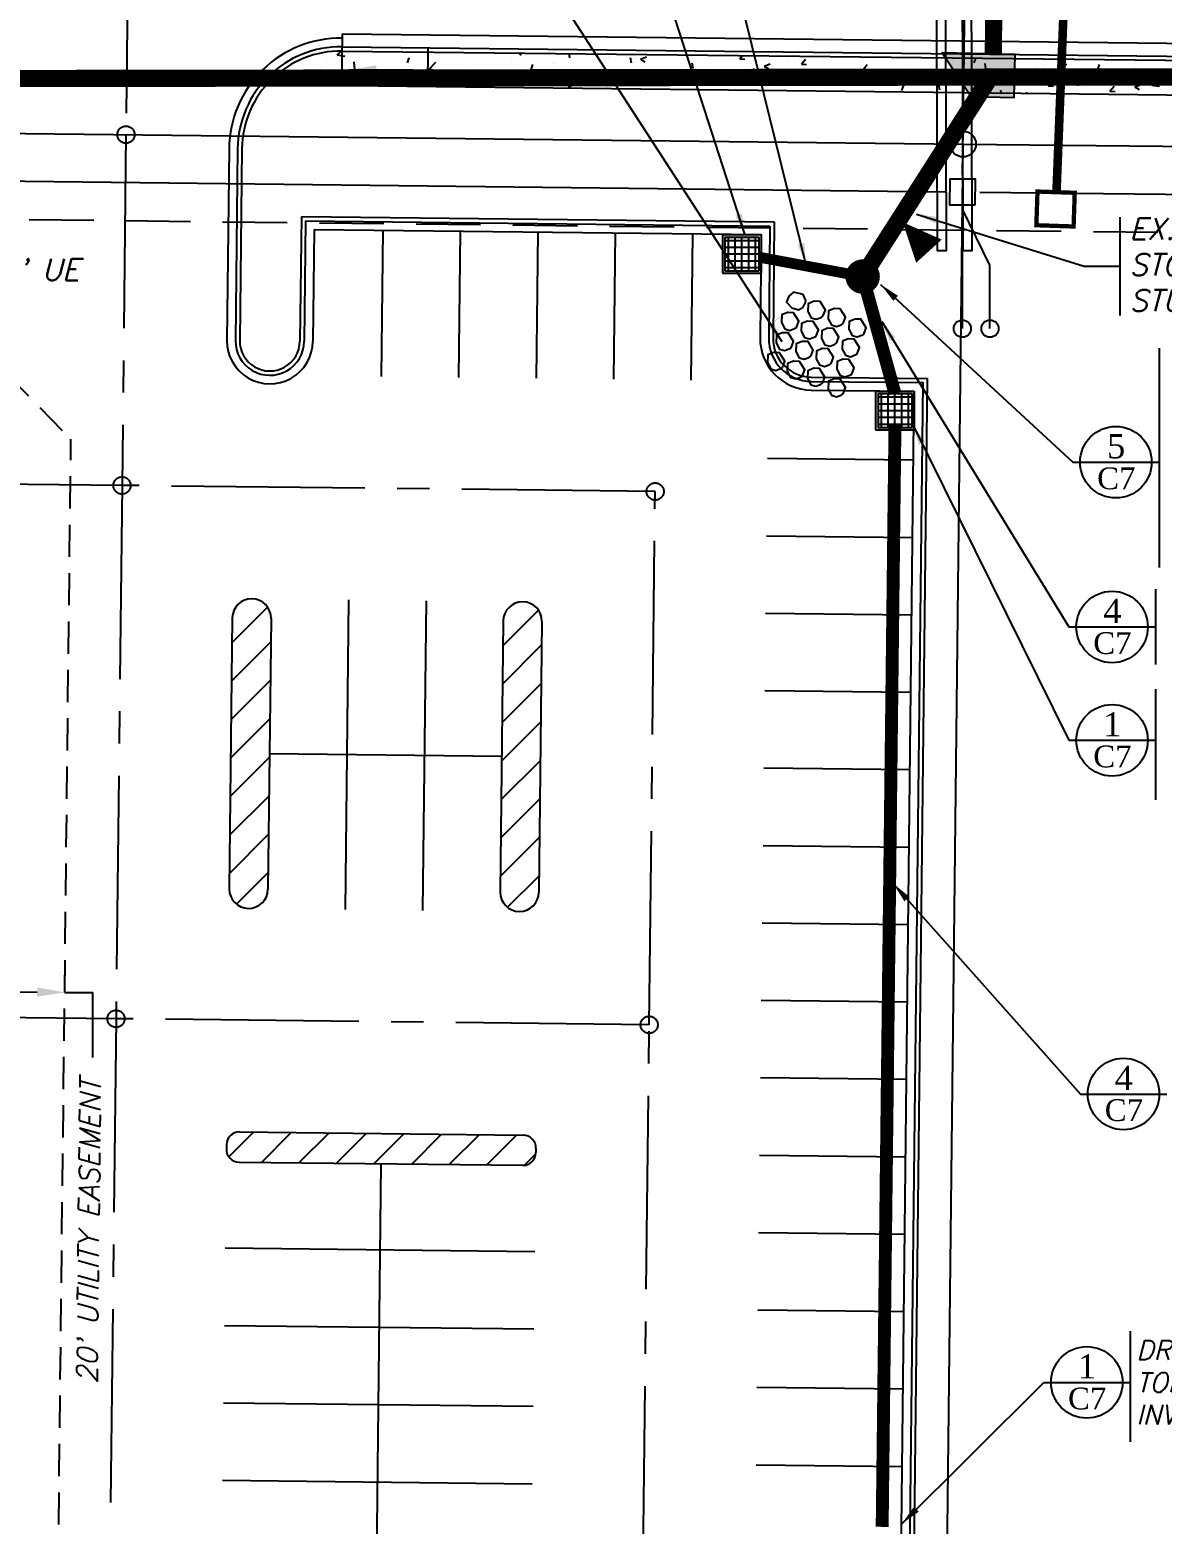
# Model space of a CAD drawing. Header units: feet. Extents: x 2168824 to 2169426, y 1509567 to 1510102.
# Drawn here: x 2169200.5 to 2169332.1, y 1509721.6 to 1509895.3 of the extents above; entities that cross this region are included whole.
import ezdxf
from ezdxf.enums import TextEntityAlignment as Align

# ---------------------------------------------------------------- set-up
doc = ezdxf.new("R2010")
doc.units = ezdxf.units.FT
doc.header["$LTSCALE"] = 30
doc.header["$MEASUREMENT"] = 0
for name, pattern in [('CENTER2', [1.125, 0.75, -0.125, 0.125, -0.125]), ('HIDDEN', [0.375, 0.25, -0.125]), ('HIDDEN2', [0.1875, 0.125, -0.0625])]:
    doc.linetypes.add(name, pattern=pattern)
for name, color, linetype in [('1_CONTOURS_MINOR', 1, 'Continuous'), ('1_DRLINE', 1, 'MA_DRAINAGE_LINE'), ('1_DRSTRUCTURE', 11, 'Continuous'), ('1_DRTXT', 1, 'Continuous'), ('2_EASELINE_UTILITY', 6, 'HIDDEN2'), ('3_STRIPE', 252, 'Continuous'), ('4_BNDLINE', 3, 'Continuous'), ('4_CENTERLINE', 9, 'CENTER2'), ('4_CURB', 6, 'Continuous'), ('4_EASELINE', 6, 'HIDDEN'), ('6_EX_DRAINAGE', 252, 'MA_EX_DRAINAGE_LINE'), ('6_EX_DRAINAGE_TXT', 9, 'Continuous'), ('6_EX_UT_POWER_UG', 9, 'MA_EX_UGE_LINE'), ('6_EX_WATER', 252, 'MA_EX_WATER_LINE'), ('7_EX_CONC_HATCH', 252, 'Continuous'), ('7_EX_CURB', 9, 'Continuous')]:
    doc.layers.add(name, color=color, linetype=linetype)
doc.styles.add('ROMANS', font='romans.shx', dxfattribs={"oblique": 15})
doc.styles.add('ROMANS15', font='romans.shx', dxfattribs={"oblique": 14.99997778074544})
doc.styles.add('ROMANTIC', font='romantic.ttf', dxfattribs={"oblique": 15})
doc.linetypes.add('MA_DRAINAGE_LINE', pattern='A,0.4,-0.2,["SD",ROMANS,S=0.1,R=0,X=-0.1,Y=-0.05],-0.2', length=0.8)
doc.linetypes.add('MA_EX_DRAINAGE_LINE', pattern='A,0.3,-0.2,["EX SD",ROMANS,S=0.1,R=0,X=-0.05,Y=-0.05],-0.5', length=1)
doc.linetypes.add('MA_EX_UGE_LINE', pattern='A,0.3,-0.1,["EX UGE",ROMANS,S=0.1,R=0,X=-0.05,Y=-0.05],-0.6', length=1)
doc.linetypes.add('MA_EX_WATER_LINE', pattern='A,0.3,-0.2,["EX W",ROMANS,S=0.1,R=0,X=-0.05,Y=-0.05],-0.5', length=1)
doc.dimstyles.new('1_SCALE', dxfattribs={"dimscale": 30, "dimtxt": 0.08, "dimasz": 0.08, "dimexe": 0.05, "dimexo": 0.05, "dimgap": 0.02, "dimtad": 1, "dimdec": 0, "dimzin": 0, "dimdsep": 46, "dimtxsty": 'ROMANS15', "dimcen": 0.09, "dimclrd": 256, "dimclre": 256, "dimclrt": 256, "dimaunit": 1, "dimazin": 0, "dimtfac": 1, "dimtdec": 0, "dimtmove": 2, "dimatfit": 0, "dimfxl": 0, "dimtolj": 1, "dimtzin": 0, "dimlwd": -1, "dimlwe": -1, "dimarcsym": 0})

# ---------------------------------------------------------------- blocks, each defined once
blk = doc.blocks.new('SD_JUNCTION_BOX')
at = {"layer": '1_DRSTRUCTURE', "const_width": 2, "flags": 128}
blk.add_lwpolyline([(-1, 0, 1), (1, 0, 1)], format="xyb", close=True, dxfattribs=at)
blk = doc.blocks.new('CATCH_BASIN')
at = {"layer": '1_DRSTRUCTURE', "linetype": 'Continuous'}
for p, q in [((-2.250000000000682, 2.249999999999545), (-2.250000000000682, -2.250000000000455)), ((-2.250000000000682, 2.249999999999545), (2.249999999999318, 2.250000000000455)), ((-1.968749999999545, 1.968749999999545), (1.968749999999318, 1.968750000000455)), ((-1.968749999999545, 1.968749999999545), (-1.968750000000682, -1.968750000000455)), ((-1.575000000000273, -1.968750000000682), (-1.574999999999136, 1.968749999999318)), ((-0.7875000000005912, -1.968750000000682), (-0.7874999999992269, 1.968749999999318)), ((-6.821210263296962e-13, -1.968750000000682), (4.547473508864641e-13, 1.968749999999318)), ((0.7874999999989996, -1.968750000000682), (0.7875000000001364, 1.968749999999318)), ((1.574999999998909, -1.968749999999545), (1.575000000000045, 1.968750000000455)), ((1.968749999999318, 1.968750000000455), (1.968749999999318, -1.968749999999545)), ((2.249999999999318, 2.250000000000455), (2.249999999999318, -2.249999999999545)), ((-1.968749999999545, 1.574999999999136), (1.968749999999318, 1.574999999999818)), ((-1.968749999999773, 0.7874999999992269), (1.968749999999318, 0.7875000000001364)), ((-1.968749999999773, -4.547473508864641e-13), (1.968749999999318, 4.547473508864641e-13)), ((-1.968749999999773, -0.7875000000003638), (1.968749999999318, -0.7874999999994543)), ((-1.968749999999773, -1.575000000000045), (1.968749999999318, -1.574999999999363)), ((-2.250000000000682, -2.250000000000455), (2.249999999999318, -2.249999999999545)), ((-1.968750000000682, -1.968750000000455), (1.968749999999318, -1.968749999999545))]:
    blk.add_line(p, q, dxfattribs=at)
at = {"layer": '1_DRSTRUCTURE'}
for points in [[(-2.250000000000682, 2.249999999999545), (-1.968749999999545, 1.968749999999545), (2.249999999999318, 2.250000000000455), (1.968749999999318, 1.968750000000455)], [(-1.968749999843567, 1.968750000000227), (-2.249999999843567, 2.250000000000227), (-1.968749999843794, -1.968749999999773), (-2.249999999843794, -2.249999999999773)], [(1.968749999999318, 1.968750000000455), (2.249999999999318, 2.250000000000455), (1.968750000000227, -1.968749999999545), (2.250000000000227, -2.249999999999545)], [(1.968749999999318, -1.968749999999545), (2.249999999999318, -2.249999999999545), (-1.968750000000682, -1.968750000000455), (-2.250000000000682, -2.250000000000455)], [(-1.968750000000682, -1.968750000000455), (-2.250000000000682, -2.250000000000455), (-2.250000000000682, -2.250000000000455), (-1.968750000000682, -1.968750000000455)], [(2.249999999999318, -2.249999999999545), (1.968749999999318, -1.968749999999545), (1.968749999999318, -1.968749999999545), (2.249999999999318, -2.249999999999545)]]:
    blk.add_solid(points, dxfattribs=at)

msp = doc.modelspace()

# ---------------------------------------------------------------- hatches: boundary and pattern name
at = {"layer": '6_EX_DRAINAGE'}
msp.add_hatch(color=256, dxfattribs=at).paths.add_polyline_path([(2169309.953551801, 1509887.574284746), (2169314.952282057, 1509887.461608986), (2169315.064957817, 1509892.460339242), (2169306.567116383, 1509892.651888034)])

# ---------------------------------------------------------------- linework, layer by layer
at = {"layer": '1_CONTOURS_MINOR', "elevation": 729}
msp.add_lwpolyline([(2169301.961906751, 1509872.977975292, 0, 4, 0), (2169305.027520436, 1509869.606047944, 4, 4, 0)], format="xyseb", dxfattribs=at)
at = {"layer": '1_DRLINE'}
for points, const_width in [([(2169285.248928933, 1509868.91133611), (2169297.317961644, 1509866.648575119)], 1.25), ([(2169297.317961644, 1509866.648575119), (2169301.076253189, 1509853.047509979)], 1.5), ([(2169301.076253189, 1509849.50375998), (2169299.588335378, 1509721.306026149)], 1.5)]:
    msp.add_lwpolyline(points, dxfattribs=dict(at, const_width=const_width))
at = {"layer": '1_DRTXT'}
for p, q in [((2169331.80500581, 1509858.321366475), (2169331.80500581, 1509832.846411725)), ((2169331.361869893, 1509830.297381842), (2169331.361869893, 1509821.551503425)), ((2169331.361869893, 1509818.695477048), (2169331.361869893, 1509805.816601153)), ((2169328.421855891, 1509744.055354807), (2169328.421855891, 1509731.176478912))]:
    msp.add_line(p, q, dxfattribs=at)
for centre in [(2169326.763045247, 1509845.068758858), (2169326.31990933, 1509825.915122558), (2169326.31990933, 1509812.73874157), (2169327.650130505, 1509771.622352607), (2169323.379895328, 1509738.098619328)]:
    msp.add_circle(centre, 4.158282026699598, dxfattribs=at)
at = {"layer": '2_EASELINE_UTILITY'}
for p in [(2169170.170793429, 1509883.62129337), (2169203.010969145, 1509648.446159446)]:
    msp.add_line(p, (2169205.256989553, 1509847.735228252), dxfattribs=at)
at = {"layer": '2_EASELINE_UTILITY', "linetype": 'Continuous'}
for p, q in [((2169204.541599579, 1509784.25877852), (2169204.554904511, 1509785.439323235)), ((2169187.733432454, 1509783.628776964), (2169201.332568822, 1509783.475512473))]:
    msp.add_line(p, q, dxfattribs=at)
msp.add_lwpolyline([(2169204.532365615, 1509783.43945024), (2169207.754130636, 1509783.43945024), (2169207.754130636, 1509775.859977913)], dxfattribs=at)
msp.add_solid([(2169201.338579195, 1509784.008811938), (2169201.32655845, 1509782.942213007), (2169204.532365615, 1509783.43945024)], dxfattribs=at)
at = {"layer": '3_STRIPE'}
for p, q in [((2169241.532972458, 1509872.026251765), (2169241.341411504, 1509855.027331081)), ((2169250.532401055, 1509871.924837142), (2169250.340840101, 1509854.925916458)), ((2169259.531829653, 1509871.823422519), (2169259.340268699, 1509854.824501836)), ((2169268.53125825, 1509871.722007896), (2169268.339697296, 1509854.723087213)), ((2169277.530686847, 1509871.620593273), (2169277.339125893, 1509854.62167259)), ((2169286.237177221, 1509845.52085548), (2169303.236097683, 1509845.329274865)), ((2169286.13575219, 1509836.521427), (2169303.134672652, 1509836.329846385)), ((2169223.991706847, 1509824.093696694), (2169228.087577702, 1509828.189567548)), ((2169237.548630004, 1509829.068408995), (2169237.142929879, 1509793.070695074)), ((2169246.548058484, 1509828.966983964), (2169246.142358358, 1509792.969270043)), ((2169224.024131027, 1509826.970689422), (2169223.669143416, 1509795.472689742)), ((2169228.523845267, 1509826.919976906), (2169228.168857656, 1509795.421977226)), ((2169255.522130706, 1509826.615701812), (2169255.167143096, 1509795.117702132)), ((2169255.489706527, 1509823.738709084), (2169259.585577381, 1509827.834579939)), ((2169260.021844946, 1509826.564989296), (2169259.666857336, 1509795.066989616)), ((2169286.034327159, 1509827.52199852), (2169303.03324762, 1509827.330417905)), ((2169223.941331553, 1509819.623904017), (2169228.492914415, 1509824.175486878)), ((2169255.439331233, 1509819.268916408), (2169259.990914095, 1509823.820499269)), ((2169223.890956258, 1509815.15411134), (2169228.44253912, 1509819.705694202)), ((2169255.388955938, 1509814.79912373), (2169259.9405388, 1509819.350706592)), ((2169285.932902128, 1509818.522570041), (2169302.931822589, 1509818.330989426)), ((2169223.840580963, 1509810.684318663), (2169228.392163826, 1509815.235901525)), ((2169255.338580643, 1509810.329331053), (2169259.890163505, 1509814.880913915)), ((2169255.344636901, 1509810.866701972), (2169228.346351461, 1509811.170977066)), ((2169223.790205669, 1509806.214525986), (2169228.341788531, 1509810.766108847)), ((2169255.288205349, 1509805.859538376), (2169259.839788211, 1509810.411121238)), ((2169285.831477096, 1509809.523141561), (2169302.830397557, 1509809.331560946)), ((2169223.739830374, 1509801.744733308), (2169228.291413236, 1509806.29631617)), ((2169255.237830054, 1509801.389745699), (2169259.789412916, 1509805.941328561)), ((2169223.689455079, 1509797.274940631), (2169228.241037942, 1509801.826523493)), ((2169255.187454759, 1509796.919953022), (2169259.739037621, 1509801.471535884)), ((2169285.730052065, 1509800.523713081), (2169302.728972526, 1509800.332132467)), ((2169224.519487153, 1509793.685555323), (2169228.190662646, 1509797.356730816)), ((2169256.017486833, 1509793.330567714), (2169259.688662326, 1509797.001743207)), ((2169285.628627034, 1509791.524284602), (2169302.627547495, 1509791.332703987)), ((2169285.527202003, 1509782.524856122), (2169302.526122463, 1509782.333275507)), ((2169285.425776972, 1509773.525427642), (2169302.424697432, 1509773.333847027)), ((2169223.333922733, 1509765.724578421), (2169223.328288009, 1509765.224610172)), ((2169223.622164006, 1509764.315800931), (2169226.495406319, 1509767.189043244)), ((2169224.850731652, 1509767.207578996), (2169257.848636077, 1509766.835687215)), ((2169227.404357402, 1509763.678576944), (2169230.865571228, 1509767.13979077)), ((2169231.774522311, 1509763.629324471), (2169235.235736137, 1509767.090538297)), ((2169236.14468722, 1509763.580071997), (2169239.605901046, 1509767.041285823)), ((2169240.514852128, 1509763.530819523), (2169243.976065954, 1509766.992033349)), ((2169244.885017037, 1509763.48156705), (2169248.346230864, 1509766.942780876)), ((2169249.255181946, 1509763.432314576), (2169252.716395773, 1509766.893528403)), ((2169253.625346855, 1509763.383062103), (2169257.086560681, 1509766.844275929)), ((2169257.995511764, 1509763.333809629), (2169259.314944952, 1509764.653242817)), ((2169259.331636652, 1509765.318878296), (2169259.326001928, 1509764.818910047)), ((2169285.32435194, 1509764.525999163), (2169302.3232724, 1509764.334418548)), ((2169224.811288584, 1509763.707801254), (2169257.80919301, 1509763.335909472)), ((2169241.310240797, 1509763.521855363), (2169240.09314042, 1509655.528713606)), ((2169285.222926909, 1509755.526570683), (2169302.221847369, 1509755.334990068)), ((2169223.198689356, 1509753.725340448), (2169259.196403277, 1509753.319640322)), ((2169285.121501878, 1509746.527142203), (2169302.120422337, 1509746.335561588)), ((2169223.097264325, 1509744.725911968), (2169259.094978245, 1509744.320211843)), ((2169285.020076847, 1509737.527713723), (2169302.018997306, 1509737.336133109)), ((2169222.995839294, 1509735.726483488), (2169258.993553214, 1509735.320783363)), ((2169284.918651816, 1509728.528285244), (2169301.917572274, 1509728.336704629)), ((2169222.894414262, 1509726.727055009), (2169258.892128183, 1509726.321354883))]:
    msp.add_line(p, q, dxfattribs=at)
for centre, radius, start, end in [((2169226.273988146, 1509826.945333164), 2.249999999800095, 359.3542945292198, 179.3542945292197), ((2169257.771987826, 1509826.590345554), 2.249999999800095, 359.3542945292198, 179.3542945292197), ((2169225.919000537, 1509795.447333484), 2.249999999800095, 179.3542945292197, 359.3542945232911), ((2169257.417000216, 1509795.092345874), 2.249999999800095, 179.3542945292197, 359.3542945232911), ((2169224.83382748, 1509765.70767425), 1.5, 89.35429452871256, 179.3542945598316), ((2169257.831731905, 1509765.335782468), 1.5, 359.3542945280375, 89.35429452871256), ((2169224.828192756, 1509765.207706001), 1.5, 179.3542945586289, 269.354294527828), ((2169257.826097182, 1509764.835814219), 1.5, 269.354294527828, 359.3542945281168)]:
    msp.add_arc(centre, radius, start, end, dxfattribs=at)
at = {"layer": '4_BNDLINE'}
for p, q in [((2168975.528748197, 1509885.81471592), (2169308.989404151, 1509882.056945489)), ((2169306.343718964, 1509647.28158245), (2169308.989404151, 1509882.056945489)), ((2169308.989404151, 1509882.056945489), (2169405.478747031, 1509880.969606419))]:
    msp.add_line(p, q, dxfattribs=at)
msp.add_circle((2169308.989404151, 1509882.056945489), 1.5, dxfattribs=at)
at = {"layer": '4_CENTERLINE'}
for p, q in [((2169211.938176802, 1509908.15220377), (2169211.656469518, 1509883.153791)), ((2169211.656469518, 1509883.153791), (2169211.196834142, 1509842.366223627)), ((2169211.196834142, 1509842.366223626), (2169061.206359478, 1509844.056640815)), ((2169211.196834142, 1509842.366223627), (2169210.498200076, 1509780.370159957)), ((2169273.19292389, 1509841.667517552), (2169211.196834142, 1509842.366223626)), ((2169272.494218118, 1509779.671454691), (2169273.19292389, 1509841.667517552)), ((2169210.498200077, 1509780.370159957), (2168983.512570266, 1509782.928325142)), ((2169210.498200077, 1509780.370159957), (2169209.010785615, 1509648.378540533)), ((2169272.494218118, 1509779.671454691), (2169210.498200077, 1509780.370159957)), ((2169271.00665099, 1509647.679836987), (2169272.494218118, 1509779.671454691))]:
    msp.add_line(p, q, dxfattribs=at)
for centre in [(2169211.656469518, 1509883.153791), (2169211.196834142, 1509842.366223627), (2169273.19292389, 1509841.667517552), (2169210.498200077, 1509780.370159957), (2169272.494218118, 1509779.671454691)]:
    msp.add_circle(centre, 1, dxfattribs=at)
at = {"layer": '4_CURB'}
for p, q in [((2169236.790101784, 1509894.871321844), (2169236.722492036, 1509888.871702779)), ((2169246.772564455, 1509893.258734164), (2169246.721857144, 1509888.759019865)), ((2169223.63880521, 1509881.518666737), (2169223.387633055, 1509859.229909777)), ((2169224.638741721, 1509881.507398445), (2169224.387569566, 1509859.218641486)), ((2169225.138709976, 1509881.5017643), (2169224.887537822, 1509859.21300734)), ((2169232.050478043, 1509873.633205299), (2169231.887087752, 1509859.134120112)), ((2169232.050478043, 1509873.633205299), (2169287.046986137, 1509873.013449271)), ((2169232.544812152, 1509873.127602899), (2169232.387056008, 1509859.128485966)), ((2169232.544812152, 1509873.127602898), (2169286.541383735, 1509872.519115161)), ((2169233.533480371, 1509872.116398096), (2169233.386992518, 1509859.117217675)), ((2169233.533480371, 1509872.116398096), (2169285.530178933, 1509871.530446941)), ((2169286.541383735, 1509872.519115161), (2169286.394895948, 1509859.51994052)), ((2169287.046986137, 1509873.013449271), (2169286.894864203, 1509859.514306374)), ((2169285.530178933, 1509871.530446941), (2169285.394959437, 1509859.531208811)), ((2169291.338237044, 1509854.463916509), (2169304.337459148, 1509854.317428186)), ((2169291.34387119, 1509854.963884764), (2169304.843062127, 1509854.811762289)), ((2169302.308958584, 1509674.328864303), (2169304.337459148, 1509854.317428186)), ((2169302.803292108, 1509673.82326133), (2169304.843062127, 1509854.811762289)), ((2169291.326968753, 1509853.463979998), (2169303.326253189, 1509853.328759979)), ((2169301.320291534, 1509675.340070249), (2169303.326253189, 1509853.328759979))]:
    msp.add_line(p, q, dxfattribs=at)
for centre, radius, start, end in [((2169236.63797985, 1509881.372178948), 13, 89.35436079483934, 179.3543607971384), ((2169236.63797985, 1509881.372178948), 12, 89.35436079483934, 179.3543607971384), ((2169236.63797985, 1509881.372178948), 11.5, 89.35436079483934, 179.3543607971384), ((2169291.394578502, 1509859.463599063), 6, 179.3543607983503, 269.3543607954639), ((2169291.394578502, 1509859.463599063), 5, 179.3543607983503, 269.3543607954639), ((2169291.394578502, 1509859.463599063), 4.5, 179.3543607983503, 269.3543607954639), ((2169228.387317412, 1509859.173563674), 4.99999722965887, 179.3542945352775, 359.3542945386124), ((2169228.387317412, 1509859.173563674), 3.99999722965887, 179.3542945352775, 359.3542945386124), ((2169228.387317412, 1509859.173563674), 3.49999722965887, 179.3542945352775, 359.3542945386124)]:
    msp.add_arc(centre, radius, start, end, dxfattribs=at)
at = {"layer": '4_EASELINE'}
msp.add_line((2168975.416065281, 1509875.815350811), (2169405.366064116, 1509870.970241311), dxfattribs=at)
at = {"layer": '6_EX_DRAINAGE', "const_width": 2}
for points in [[(2169312.836042416, 1509921.516105678), (2169312.509261964, 1509892.517946866)], [(2169147.714475894, 1509889.598219546), (2169312.147993902, 1509889.839099718)], [(2169297.317961644, 1509866.648575119), (2169312.147993902, 1509889.839099718)], [(2169312.147993902, 1509889.839099718), (2169415.596323855, 1509889.888816889)]]:
    msp.add_lwpolyline(points, dxfattribs=at)
at = {"layer": '6_EX_DRAINAGE', "linetype": 'Continuous'}
msp.add_lwpolyline([(2169309.953551801, 1509887.574284746), (2169314.952282057, 1509887.461608986), (2169315.064957817, 1509892.460339242), (2169306.567116383, 1509892.651888034)], close=True, dxfattribs=at)
at = {"layer": '6_EX_DRAINAGE', "linetype": 'Continuous', "flags": 128}
for points in [[(2169290.709894737, 1509863.870922541), (2169290.393104269, 1509864.580486516), (2169289.257163732, 1509864.837564375), (2169288.752927177, 1509864.367308103), (2169288.479186146, 1509863.685077231), (2169289.083912287, 1509863.017347327), (2169289.867748841, 1509862.786456302), (2169290.413413911, 1509863.088212159), (2169290.652749917, 1509863.61841881)], [(2169292.696589704, 1509862.030952008), (2169292.979137695, 1509862.754833122), (2169292.364245368, 1509863.743952607), (2169291.67534971, 1509863.772557456), (2169290.997471525, 1509863.488208581), (2169290.946944746, 1509862.588762098), (2169291.333160958, 1509861.868659712), (2169291.931219053, 1509861.692212891), (2169292.476722244, 1509861.894270024)], [(2169295.049951433, 1509861.191497471), (2169295.332499425, 1509861.915378585), (2169294.717607097, 1509862.904498069), (2169294.02871144, 1509862.933102918), (2169293.350833255, 1509862.648754043), (2169293.300306476, 1509861.74930756), (2169293.686522687, 1509861.029205174), (2169294.284580783, 1509860.852758354), (2169294.830083974, 1509861.054815486)], [(2169289.616950036, 1509860.736381472), (2169289.899498028, 1509861.460262586), (2169289.2846057, 1509862.449382071), (2169288.595710042, 1509862.47798692), (2169287.917831858, 1509862.193638044), (2169287.867305079, 1509861.294191562), (2169288.25352129, 1509860.574089175), (2169288.851579385, 1509860.397642355), (2169289.397082577, 1509860.599699487)], [(2169291.914450705, 1509859.732774181), (2169292.196998697, 1509860.456655295), (2169291.582106369, 1509861.445774779), (2169290.893210711, 1509861.474379628), (2169290.215332527, 1509861.190030753), (2169290.164805748, 1509860.29058427), (2169290.55102196, 1509859.570481884), (2169291.149080054, 1509859.394035063), (2169291.694583246, 1509859.596092196)], [(2169297.455784364, 1509859.967720094), (2169297.738332356, 1509860.691601208), (2169297.123440029, 1509861.680720692), (2169296.434544371, 1509861.709325542), (2169295.756666186, 1509861.424976666), (2169295.706139407, 1509860.525530183), (2169296.092355619, 1509859.805427797), (2169296.690413713, 1509859.628980977), (2169297.235916905, 1509859.831038109)], [(2169288.999015804, 1509858.382183019), (2169289.281563797, 1509859.106064133), (2169288.666671469, 1509860.095183617), (2169287.977775811, 1509860.123788466), (2169287.299897627, 1509859.839439591), (2169287.249370847, 1509858.939993108), (2169287.635587059, 1509858.219890722), (2169288.233645154, 1509858.043443901), (2169288.779148345, 1509858.245501034)], [(2169294.267812435, 1509858.893319643), (2169294.550360427, 1509859.617200757), (2169293.935468099, 1509860.606320241), (2169293.246572441, 1509860.63492509), (2169292.568694257, 1509860.350576215), (2169292.518167478, 1509859.451129732), (2169292.904383689, 1509858.731027346), (2169293.502441784, 1509858.554580526), (2169294.047944975, 1509858.756637658)], [(2169296.673645366, 1509857.669542266), (2169296.956193358, 1509858.39342338), (2169296.34130103, 1509859.382542865), (2169295.652405372, 1509859.411147714), (2169294.974527188, 1509859.126798838), (2169294.924000409, 1509858.227352356), (2169295.31021662, 1509857.507249969), (2169295.908274715, 1509857.330803149), (2169296.453777906, 1509857.532860281)], [(2169287.997478359, 1509856.085560646), (2169288.280026351, 1509856.80944176), (2169287.665134023, 1509857.798561245), (2169286.976238366, 1509857.827166094), (2169286.298360182, 1509857.542817219), (2169286.247833402, 1509856.643370736), (2169286.634049613, 1509855.92326835), (2169287.232107709, 1509855.746821529), (2169287.7776109, 1509855.948878662)], [(2169291.296516474, 1509857.378575727), (2169291.579064466, 1509858.102456841), (2169290.964172138, 1509859.091576325), (2169290.27527648, 1509859.120181174), (2169289.597398296, 1509858.835832299), (2169289.546871516, 1509857.936385816), (2169289.933087728, 1509857.21628343), (2169290.531145823, 1509857.03983661), (2169291.076649014, 1509857.241893742)], [(2169293.649878203, 1509856.539121189), (2169293.932426195, 1509857.263002303), (2169293.317533868, 1509858.252121788), (2169292.62863821, 1509858.280726637), (2169291.950760026, 1509857.996377761), (2169291.900233246, 1509857.096931279), (2169292.286449458, 1509856.376828893), (2169292.884507553, 1509856.200382072), (2169293.430010744, 1509856.402439205)], [(2169290.294979029, 1509855.081953355), (2169290.577527021, 1509855.805834469), (2169289.962634693, 1509856.794953953), (2169289.273739035, 1509856.823558802), (2169288.595860851, 1509856.539209927), (2169288.545334071, 1509855.639763444), (2169288.931550283, 1509854.919661058), (2169289.529608378, 1509854.743214238), (2169290.075111569, 1509854.94527137)], [(2169292.648340758, 1509854.242498817), (2169292.93088875, 1509854.966379931), (2169292.315996422, 1509855.955499416), (2169291.627100765, 1509855.984104265), (2169290.949222581, 1509855.699755389), (2169290.898695801, 1509854.800308907), (2169291.284912013, 1509854.080206521), (2169291.882970108, 1509853.9037597), (2169292.428473299, 1509854.105816833)], [(2169296.055711135, 1509855.315343813), (2169296.338259127, 1509856.039224927), (2169295.723366799, 1509857.028344411), (2169295.034471141, 1509857.05694926), (2169294.356592956, 1509856.772600385), (2169294.306066177, 1509855.873153902), (2169294.692282389, 1509855.153051516), (2169295.290340484, 1509854.976604695), (2169295.835843675, 1509855.178661828)], [(2169295.054173689, 1509853.01872144), (2169295.336721681, 1509853.742602554), (2169294.721829353, 1509854.731722039), (2169294.032933696, 1509854.760326888), (2169293.355055511, 1509854.475978013), (2169293.304528732, 1509853.57653153), (2169293.690744943, 1509852.856429144), (2169294.288803039, 1509852.679982323), (2169294.83430623, 1509852.882039456)]]:
    msp.add_lwpolyline(points, close=True, dxfattribs=at)
at = {"layer": '6_EX_DRAINAGE', "linetype": 'Continuous', "const_width": 0.009374999999999998, "flags": 128}
for points in [[(2169285.900212165, 1509860.597450788, 0.002136239258762946), (2169289.437066346, 1509863.195539085, 0.002136239258762946)], [(2169288.894007643, 1509863.3820219, 1), (2169288.884653665, 1509863.381394439, 1)], [(2169288.931046749, 1509864.317201427, 1), (2169288.92169277, 1509864.316573965, 1)], [(2169289.533113067, 1509863.653666572, 1), (2169289.523759088, 1509863.65303911, 1)], [(2169286.416614179, 1509861.910885734, 1), (2169286.4072602, 1509861.910258272, 1)], [(2169288.14890775, 1509862.019023599, 1), (2169288.139553772, 1509862.018396137, 1)], [(2169288.750974068, 1509861.355488744, 1), (2169288.741620089, 1509861.354861283, 1)], [(2169289.18068334, 1509862.211423665, 1), (2169289.171329362, 1509862.210796203, 1)], [(2169289.382056992, 1509861.221840249, 1), (2169289.372703013, 1509861.221212787, 1)], [(2169291.743920994, 1509862.192559255, 1), (2169291.734567016, 1509862.191931793, 1)], [(2169293.544870042, 1509861.538960071, 1), (2169293.535516064, 1509861.538332609, 1)], [(2169293.581909148, 1509862.474139597, 1), (2169293.572555169, 1509862.473512136, 1)], [(2169294.097282724, 1509861.353104718, 1), (2169294.087928745, 1509861.352477256, 1)], [(2169294.183975466, 1509861.810604742, 1), (2169294.174621487, 1509861.809977281, 1)], [(2169294.613684738, 1509862.666539663, 1), (2169294.604330759, 1509862.665912202, 1)], [(2169294.815058389, 1509861.676956247, 1), (2169294.805704411, 1509861.676328786, 1)], [(2169295.987742078, 1509861.250362221, 1), (2169295.9783881, 1509861.249734759, 1)], [(2169297.019517669, 1509861.442762287, 1), (2169297.01016369, 1509861.442134825, 1)], [(2169286.61798783, 1509860.921302318, 1), (2169286.608633852, 1509860.920674856, 1)], [(2169287.530973519, 1509859.664825145, 1), (2169287.521619541, 1509859.664197684, 1)], [(2169287.645300153, 1509859.779698849, 1), (2169287.635946174, 1509859.779071388, 1)], [(2169287.682339258, 1509860.714878376, 1), (2169287.672985279, 1509860.714250915, 1)], [(2169288.111868645, 1509861.083844072, 1), (2169288.102514667, 1509861.083216611, 1)], [(2169288.284405576, 1509860.051343521, 1), (2169288.275051597, 1509860.05071606, 1)], [(2169288.562749109, 1509859.857225211, 1), (2169288.553395131, 1509859.85659775, 1)], [(2169288.664281326, 1509860.897988719, 1), (2169288.654927348, 1509860.897361257, 1)], [(2169288.714114848, 1509860.907278442, 1), (2169288.70476087, 1509860.90665098, 1)], [(2169288.9154885, 1509859.917695026, 1), (2169288.906134521, 1509859.917067565, 1)], [(2169290.409369314, 1509860.080236781, 1), (2169290.400015336, 1509860.079609319, 1)], [(2169290.961781996, 1509859.894381427, 1), (2169290.952428017, 1509859.893753966, 1)], [(2169291.048474737, 1509860.351881452, 1), (2169291.039120759, 1509860.351253991, 1)], [(2169291.679557661, 1509860.218232957, 1), (2169291.670203683, 1509860.217605496, 1)], [(2169292.799770149, 1509860.17596177, 1), (2169292.790416171, 1509860.175334308, 1)], [(2169293.401836467, 1509859.512426915, 1), (2169293.392482488, 1509859.511799453, 1)], [(2169293.831545739, 1509860.368361836, 1), (2169293.822191761, 1509860.367734374, 1)], [(2169295.950702974, 1509860.315182694, 1), (2169295.941348995, 1509860.314555233, 1)], [(2169296.503115655, 1509860.129327341, 1), (2169296.493761676, 1509860.128699879, 1)], [(2169296.589808397, 1509860.586827366, 1), (2169296.580454418, 1509860.586199904, 1)], [(2169297.22089132, 1509860.45317887, 1), (2169297.211537342, 1509860.452551409, 1)], [(2169286.900200259, 1509858.416700548, 1), (2169286.890846281, 1509858.416073087, 1)], [(2169287.493934414, 1509858.729645618, 1), (2169287.484580435, 1509858.729018157, 1)], [(2169287.93197585, 1509858.609100614, 1), (2169287.922621871, 1509858.608473153, 1)], [(2169288.046347095, 1509858.543790265, 1), (2169288.036993117, 1509858.543162804, 1)], [(2169288.133039837, 1509859.00129029, 1), (2169288.123685858, 1509859.000662829, 1)], [(2169288.764122761, 1509858.867641795, 1), (2169288.754768782, 1509858.867014334, 1)], [(2169289.791435083, 1509857.726038327, 1), (2169289.782081104, 1509857.725410866, 1)], [(2169289.828474188, 1509858.661217854, 1), (2169289.81912021, 1509858.660590392, 1)], [(2169290.430540506, 1509857.997682999, 1), (2169290.421186527, 1509857.997055537, 1)], [(2169290.860249778, 1509858.85361792, 1), (2169290.8508958, 1509858.852990458, 1)], [(2169291.06162343, 1509857.864034503, 1), (2169291.052269451, 1509857.863407042, 1)], [(2169292.181835918, 1509857.821763316, 1), (2169292.17248194, 1509857.821135854, 1)], [(2169292.762731044, 1509859.240782243, 1), (2169292.753377066, 1509859.240154782, 1)], [(2169293.213611508, 1509858.014163382, 1), (2169293.20425753, 1509858.01353592, 1)], [(2169293.315143725, 1509859.05492689, 1), (2169293.305789747, 1509859.054299428, 1)], [(2169294.032919391, 1509859.378778419, 1), (2169294.023565412, 1509859.378150958, 1)], [(2169295.168563975, 1509858.017004866, 1), (2169295.159209996, 1509858.016377405, 1)], [(2169295.20560308, 1509858.952184393, 1), (2169295.196249102, 1509858.951556931, 1)], [(2169295.720976656, 1509857.831149513, 1), (2169295.711622678, 1509857.830522051, 1)], [(2169295.807669398, 1509858.288649538, 1), (2169295.798315419, 1509858.288022076, 1)], [(2169296.23737867, 1509859.144584459, 1), (2169296.228024692, 1509859.143956997, 1)], [(2169296.438752322, 1509858.155001043, 1), (2169296.429398343, 1509858.154373581, 1)], [(2169286.492396968, 1509856.433023246, 1), (2169286.48304299, 1509856.432395785, 1)], [(2169286.529436074, 1509857.368202773, 1), (2169286.520082095, 1509857.367575311, 1)], [(2169287.04480965, 1509856.247167893, 1), (2169287.035455672, 1509856.246540432, 1)], [(2169287.131502392, 1509856.704667918, 1), (2169287.122148413, 1509856.704040457, 1)], [(2169287.561211664, 1509857.560602839, 1), (2169287.551857686, 1509857.559975377, 1)], [(2169287.762585315, 1509856.571019423, 1), (2169287.753231337, 1509856.570391962, 1)], [(2169288.826936743, 1509856.364595482, 1), (2169288.817582765, 1509856.36396802, 1)], [(2169289.858712333, 1509856.556995548, 1), (2169289.849358355, 1509856.556368086, 1)], [(2169290.343847764, 1509857.540182974, 1), (2169290.334493786, 1509857.539555512, 1)], [(2169292.144796813, 1509856.886583789, 1), (2169292.135442834, 1509856.885956328, 1)], [(2169292.697209494, 1509856.700728436, 1), (2169292.687855516, 1509856.700100974, 1)], [(2169292.783902236, 1509857.158228461, 1), (2169292.774548257, 1509857.157601, 1)], [(2169293.41498516, 1509857.024579966, 1), (2169293.405631181, 1509857.023952505, 1)], [(2169294.587668849, 1509856.597985939, 1), (2169294.578314871, 1509856.597358478, 1)], [(2169295.189735167, 1509855.934451084, 1), (2169295.180381188, 1509855.933823623, 1)], [(2169295.619444439, 1509856.790386005, 1), (2169295.610090461, 1509856.789758543, 1)], [(2169288.789897638, 1509855.429415955, 1), (2169288.780543659, 1509855.428788494, 1)], [(2169289.342310319, 1509855.243560602, 1), (2169289.332956341, 1509855.24293314, 1)], [(2169289.429003061, 1509855.701060627, 1), (2169289.419649082, 1509855.700433165, 1)], [(2169290.060085985, 1509855.567412131, 1), (2169290.050732006, 1509855.56678467, 1)], [(2169291.143259367, 1509854.589961417, 1), (2169291.133905389, 1509854.589333956, 1)], [(2169291.180298473, 1509855.525140944, 1), (2169291.170944494, 1509855.524513482, 1)], [(2169291.695672049, 1509854.404106064, 1), (2169291.686318071, 1509854.403478602, 1)], [(2169291.782364791, 1509854.861606089, 1), (2169291.773010812, 1509854.860978628, 1)], [(2169292.212074063, 1509855.71754101, 1), (2169292.202720085, 1509855.716913548, 1)], [(2169292.413447714, 1509854.727957594, 1), (2169292.404093736, 1509854.727330132, 1)], [(2169293.586131404, 1509854.301363567, 1), (2169293.576777426, 1509854.300736105, 1)], [(2169294.550629744, 1509855.662806412, 1), (2169294.541275765, 1509855.662178951, 1)], [(2169294.617906994, 1509854.493763633, 1), (2169294.608553016, 1509854.493136171, 1)], [(2169295.103042425, 1509855.476951059, 1), (2169295.093688447, 1509855.476323598, 1)], [(2169295.820818091, 1509855.800802589, 1), (2169295.811464112, 1509855.800175128, 1)], [(2169293.549092298, 1509853.36618404, 1), (2169293.53973832, 1509853.365556579, 1)], [(2169294.10150498, 1509853.180328687, 1), (2169294.092151002, 1509853.179701226, 1)], [(2169294.188197722, 1509853.637828712, 1), (2169294.178843743, 1509853.637201251, 1)], [(2169294.819280645, 1509853.504180217, 1), (2169294.809926667, 1509853.503552756, 1)]]:
    msp.add_lwpolyline(points, format="xyb", close=True, dxfattribs=at)
at = {"layer": '6_EX_DRAINAGE_TXT'}
msp.add_line((2169327.209981594, 1509873.556786628), (2169327.209981594, 1509862.116754264), dxfattribs=at)
at = {"layer": '6_EX_UT_POWER_UG'}
for p, q in [((2169309.039403684, 1509886.493852256), (2169309.508670922, 1509928.136140933)), ((2169308.938241102, 1509878.483530758), (2169309.039403684, 1509886.493852256)), ((2169123.687516069, 1509878.581919353), (2169306.926758417, 1509876.516995067)), ((2169310.926563791, 1509876.471921233), (2169405.416063315, 1509875.407118412)), ((2169308.914954267, 1509860.59892517), (2169308.914954267, 1509874.483598544)), ((2169312.118934599, 1509867.991293996), (2169308.914954267, 1509874.483598544)), ((2169312.118934599, 1509860.59892517), (2169312.118934599, 1509867.991293996))]:
    msp.add_line(p, q, dxfattribs=at)
at = {"layer": '6_EX_UT_POWER_UG', "linetype": 'Continuous'}
for points in [[(2169305.843218592, 1509937.64564512), (2169306.843215174, 1509937.648259437), (2169307.020988766, 1509869.648491816), (2169306.020992184, 1509869.645877498)], [(2169309.843204922, 1509937.65610239), (2169310.020978514, 1509869.656334769), (2169309.020981932, 1509869.653720451), (2169308.843208339, 1509937.653488073)]]:
    msp.add_lwpolyline(points, close=True, dxfattribs=at)
at = {"layer": '6_EX_UT_POWER_UG'}
msp.add_lwpolyline([(2169310.417839702, 1509874.974857507), (2169310.435304828, 1509877.974806668), (2169307.435355667, 1509877.992271795), (2169307.417890541, 1509874.992322634)], close=True, dxfattribs=at)
for centre in [(2169308.914954267, 1509860.59892517), (2169312.118934599, 1509860.59892517)]:
    msp.add_circle(centre, 1, dxfattribs=at)
at = {"layer": '6_EX_WATER', "ltscale": 0.75, "const_width": 1}
msp.add_lwpolyline([(2169321.768801801, 1509925.415696325), (2169319.857385739, 1509876.460149733)], dxfattribs=at)
at = {"layer": '6_EX_WATER', "const_width": 0.5}
msp.add_lwpolyline([(2169317.647279123, 1509876.534809945), (2169321.977379549, 1509876.388533646), (2169321.845094272, 1509872.472598242), (2169317.514993846, 1509872.61887454)], close=True, dxfattribs=at)
at = {"layer": '7_EX_CONC_HATCH'}
for p, q in [((2169236.231500952, 1509892.410601226), (2169236.674686185, 1509892.872495477)), ((2169257.241949842, 1509892.640722841), (2169257.613433813, 1509892.390153739)), ((2169261.678387095, 1509892.436816426), (2169261.678387095, 1509892.436816426)), ((2169263.274209432, 1509892.091749821), (2169263.185299321, 1509892.573747195)), ((2169267.370114993, 1509892.504915632), (2169267.370114993, 1509892.504915632)), ((2169231.041382892, 1509891.577645076), (2169231.041382892, 1509891.577645076)), ((2169232.533638631, 1509891.256666963), (2169232.533638631, 1509891.256666963)), ((2169234.233094306, 1509890.983943301), (2169234.233094306, 1509890.983943301)), ((2169235.037036906, 1509891.586245599), (2169235.037036906, 1509891.586245599)), ((2169236.175750217, 1509892.281751005), (2169236.175750217, 1509892.281751005)), ((2169236.231467751, 1509892.411140253), (2169237.120835292, 1509892.273207741)), ((2169238.28788092, 1509890.676836852), (2169238.177399075, 1509891.626534951)), ((2169238.824356277, 1509892.084855653), (2169238.824356277, 1509892.084855653)), ((2169239.571318667, 1509890.758394584), (2169239.571318667, 1509890.758394584)), ((2169241.646516874, 1509890.696384514), (2169241.646516874, 1509890.696384514)), ((2169244.403411217, 1509891.491518536), (2169244.60617446, 1509892.095810064)), ((2169246.903878238, 1509890.755950113), (2169247.793245778, 1509890.618017601)), ((2169246.903911438, 1509890.755411082), (2169247.682796392, 1509891.567176583)), ((2169247.478378568, 1509891.697434337), (2169247.478378568, 1509891.697434337)), ((2169251.433453043, 1509891.046867411), (2169251.433453043, 1509891.046867411)), ((2169256.484518268, 1509891.687053389), (2169256.484518268, 1509891.687053389)), ((2169257.618784357, 1509890.961409548), (2169257.618784357, 1509890.961409548)), ((2169258.774704816, 1509890.690629936), (2169258.977468058, 1509891.294921463)), ((2169261.406103728, 1509891.460019602), (2169261.406103728, 1509891.460019602)), ((2169261.538253299, 1509891.503865808), (2169261.538253299, 1509891.503865808)), ((2169267.721607495, 1509892.291471447), (2169267.721607495, 1509892.291471447)), ((2169270.446810711, 1509891.464222839), (2169270.331185092, 1509892.091049687)), ((2169271.486386626, 1509891.925113766), (2169272.186571945, 1509892.193889729)), ((2169271.487305634, 1509891.924792121), (2169271.984728177, 1509891.589276379)), ((2169276.936089921, 1509891.201932831), (2169276.936089921, 1509891.201932831)), ((2169277.619411991, 1509890.836695856), (2169277.503786372, 1509891.463522705)), ((2169282.070457247, 1509891.90603876), (2169282.070457247, 1509891.90603876)), ((2169282.852934984, 1509891.007458003), (2169282.852934984, 1509891.007458003)), ((2169283.034256625, 1509891.970581969), (2169283.349701395, 1509892.346514408)), ((2169283.034964199, 1509891.971084627), (2169283.632681018, 1509891.918791182)), ((2169283.987851178, 1509890.835183552), (2169283.987851178, 1509890.835183552)), ((2169284.792013269, 1509890.209168875), (2169284.67638765, 1509890.835995724)), ((2169285.857680985, 1509891.124236405), (2169286.557866305, 1509891.393012367)), ((2169285.858599997, 1509891.123914762), (2169286.35602254, 1509890.78839902)), ((2169288.684796678, 1509892.008507827), (2169288.684796678, 1509892.008507827)), ((2169290.206858451, 1509891.343060619), (2169290.688949158, 1509891.917593952)), ((2169290.207566026, 1509891.34356328), (2169290.805282845, 1509891.291269834)), ((2169290.303354945, 1509891.666635396), (2169290.303354945, 1509891.666635396)), ((2169292.80675322, 1509891.996214031), (2169292.80675322, 1509891.996214031)), ((2169297.379460276, 1509890.71553927), (2169297.861550984, 1509891.290072602)), ((2169297.380167852, 1509890.716041932), (2169297.977884671, 1509890.663748486)), ((2169300.996552962, 1509892.142031514), (2169300.995898262, 1509892.147659295)), ((2169302.379225298, 1509891.311341144), (2169302.379225298, 1509891.311341144)), ((2169302.389782093, 1509892.017198204), (2169302.389782093, 1509892.017198204)), ((2169307.573094125, 1509892.06110418), (2169307.573094125, 1509892.06110418)), ((2169307.728006454, 1509891.791649487), (2169307.728006454, 1509891.791649487)), ((2169310.290811895, 1509891.513269101), (2169310.467859135, 1509892.040919702)), ((2169311.668961959, 1509890.486834704), (2169311.558480115, 1509891.436532803)), ((2169312.885102395, 1509891.041799345), (2169312.885102395, 1509891.041799345)), ((2169313.066230816, 1509891.566100769), (2169313.066230816, 1509891.566100769)), ((2169315.38850067, 1509891.371377981), (2169315.38850067, 1509891.371377981)), ((2169317.431231877, 1509891.047119094), (2169317.431231877, 1509891.047119094)), ((2169318.404455177, 1509891.340552052), (2169318.404455177, 1509891.340552052)), ((2169319.17582004, 1509891.869988035), (2169319.17582004, 1509891.869988035)), ((2169320.284993807, 1509890.565456229), (2169321.063878761, 1509891.37722173)), ((2169322.83079695, 1509890.826220585), (2169322.83079695, 1509890.826220585)), ((2169323.74267954, 1509891.115003335), (2169323.74267954, 1509891.115003335)), ((2169324.662105493, 1509890.7123805), (2169324.864868735, 1509891.316672027)), ((2169327.965164276, 1509891.530326514), (2169327.965164276, 1509891.530326514)), ((2169329.080903902, 1509890.889454617), (2169329.080903902, 1509890.889454617)), ((2169331.491106608, 1509890.853550566), (2169331.491106608, 1509890.853550566)), ((2169234.262322602, 1509888.899426445), (2169234.695647888, 1509889.415843413)), ((2169234.341574067, 1509890.301556942), (2169235.041759387, 1509890.570332904)), ((2169234.342493064, 1509890.301235295), (2169234.839915607, 1509889.965719553)), ((2169235.814655181, 1509889.69533469), (2169235.814655181, 1509889.69533469)), ((2169236.054151664, 1509888.952812467), (2169236.054151664, 1509888.952812467)), ((2169241.105216891, 1509889.592998446), (2169241.105216891, 1509889.592998446)), ((2169242.50916467, 1509888.972190378), (2169242.50916467, 1509888.972190378)), ((2169244.909543028, 1509890.532845867), (2169244.909543028, 1509890.532845867)), ((2169245.012562945, 1509889.301769014), (2169245.012562945, 1509889.301769014)), ((2169246.299085717, 1509890.342761482), (2169246.299085717, 1509890.342761482)), ((2169248.712868427, 1509889.500679581), (2169249.413053747, 1509889.769455543)), ((2169248.713787428, 1509889.500357935), (2169249.211209971, 1509889.164842193)), ((2169248.799882316, 1509889.800379068), (2169248.799882316, 1509889.800379068)), ((2169248.960289917, 1509889.021640043), (2169248.849808072, 1509889.971338142)), ((2169249.874529913, 1509889.501766162), (2169249.874529913, 1509889.501766162)), ((2169250.247767391, 1509890.30729715), (2169250.247767391, 1509890.30729715)), ((2169255.115386082, 1509890.631830913), (2169255.115386082, 1509890.631830913)), ((2169255.585991752, 1509890.081748432), (2169255.585991752, 1509890.081748432)), ((2169255.706391606, 1509890.502815985), (2169255.706391606, 1509890.502815985)), ((2169257.576288725, 1509889.100759973), (2169258.465656265, 1509888.962827461)), ((2169257.576321924, 1509889.100220939), (2169258.355206878, 1509889.911986439)), ((2169260.924216114, 1509889.856199715), (2169260.924216114, 1509889.856199715)), ((2169261.556788542, 1509889.107877887), (2169261.556788542, 1509889.107877887)), ((2169263.084162787, 1509888.699802221), (2169263.784348107, 1509888.968578183)), ((2169266.262440477, 1509889.630650997), (2169266.262440477, 1509889.630650997)), ((2169266.691155868, 1509889.811983816), (2169266.691155868, 1509889.811983816)), ((2169271.189211598, 1509889.005358357), (2169271.189211598, 1509889.005358357)), ((2169271.381629765, 1509889.175543017), (2169271.381629765, 1509889.175543017)), ((2169271.600664838, 1509889.40510228), (2169271.600664838, 1509889.40510228)), ((2169271.742221094, 1509890.452169795), (2169271.742221094, 1509890.452169795)), ((2169273.145998414, 1509889.889741335), (2169273.348761656, 1509890.494032862)), ((2169276.9388892, 1509889.179553563), (2169276.9388892, 1509889.179553563)), ((2169277.021073291, 1509890.00640818), (2169277.021073291, 1509890.00640818)), ((2169277.697133532, 1509890.006994862), (2169277.697133532, 1509890.006994862)), ((2169280.200531807, 1509890.336573497), (2169280.200531807, 1509890.336573497)), ((2169282.277113561, 1509888.954004846), (2169282.277113561, 1509888.954004846)), ((2169286.999923919, 1509889.2172862), (2169286.999923919, 1509889.2172862)), ((2169287.517292012, 1509889.088852735), (2169287.720055254, 1509889.693144262)), ((2169291.964614549, 1509889.581641892), (2169291.84898893, 1509890.208468741)), ((2169292.193792746, 1509889.967049236), (2169292.193792746, 1509889.967049236)), ((2169297.328160072, 1509890.671155165), (2169297.328160072, 1509890.671155165)), ((2169299.137215828, 1509888.95411491), (2169299.021590209, 1509889.580941758)), ((2169300.228975345, 1509890.323359045), (2169300.929160665, 1509890.592135007)), ((2169300.229894361, 1509890.323037402), (2169300.727316904, 1509889.98752166)), ((2169300.278880982, 1509889.382158811), (2169300.278880982, 1509889.382158811)), ((2169302.782279257, 1509889.711737446), (2169302.782279257, 1509889.711737446)), ((2169304.552062103, 1509890.08801792), (2169305.03415281, 1509890.662551252)), ((2169304.552769679, 1509890.088520584), (2169305.150486498, 1509890.036227138)), ((2169305.76750849, 1509889.045019448), (2169305.76750849, 1509889.045019448)), ((2169306.309817106, 1509888.326587928), (2169306.194191488, 1509888.953414777)), ((2169306.569598628, 1509890.210347501), (2169306.569598628, 1509890.210347501)), ((2169311.599370184, 1509890.046069271), (2169311.599370184, 1509890.046069271)), ((2169311.724663929, 1509889.46049657), (2169312.206754636, 1509890.035029902)), ((2169311.725371505, 1509889.460999236), (2169312.323088324, 1509889.408705791)), ((2169312.585862898, 1509889.436271571), (2169312.585862898, 1509889.436271571)), ((2169314.600269704, 1509889.522481684), (2169315.300455024, 1509889.791257646)), ((2169314.601188725, 1509889.522160043), (2169315.098611269, 1509889.186644301)), ((2169317.636928123, 1509890.07645755), (2169317.636928123, 1509890.07645755)), ((2169318.897265754, 1509888.83297522), (2169319.379356462, 1509889.407508553)), ((2169320.28496061, 1509890.565995281), (2169321.174328151, 1509890.428062769)), ((2169322.341370956, 1509888.831637894), (2169322.230889111, 1509889.781335993)), ((2169325.364026709, 1509889.086901396), (2169325.364026709, 1509889.086901396)), ((2169325.659244915, 1509889.852500742), (2169325.659244915, 1509889.852500742)), ((2169328.971564064, 1509888.721604323), (2169329.671749384, 1509888.990380285)), ((2169329.151346079, 1509889.58551145), (2169329.151346079, 1509889.58551145)), ((2169330.957404293, 1509888.910266086), (2169331.736289247, 1509889.722031587)), ((2169263.085081792, 1509888.699480576), (2169263.273336563, 1509888.572501129)), ((2169267.594310395, 1509888.676932963), (2169267.594310395, 1509888.676932963)), ((2169281.948858694, 1509888.577100222), (2169281.948858694, 1509888.577100222)), ((2169287.615337924, 1509888.728456128), (2169287.615337924, 1509888.728456128)), ((2169292.953562284, 1509888.502907411), (2169292.953562284, 1509888.502907411)), ((2169293.963377215, 1509888.550706967), (2169293.963377215, 1509888.550706967)), ((2169298.291786646, 1509888.277358693), (2169298.291786646, 1509888.277358693)), ((2169301.88858561, 1509888.287964134), (2169302.091348852, 1509888.892255661)), ((2169307.451495572, 1509888.732165642), (2169307.451495572, 1509888.732165642)), ((2169313.425553511, 1509888.007335451), (2169313.366792767, 1509888.325887794)), ((2169316.42311225, 1509887.97355594), (2169316.46264245, 1509888.09136706)), ((2169318.897973332, 1509888.833477889), (2169319.495690151, 1509888.781184443)), ((2169319.827383222, 1509888.851450919), (2169319.827383222, 1509888.851450919)), ((2169322.860628434, 1509888.75732276), (2169322.860628434, 1509888.75732276)), ((2169326.069867581, 1509888.205453871), (2169326.551958288, 1509888.779987203)), ((2169326.070575158, 1509888.205956541), (2169326.668291977, 1509888.153663095)), ((2169327.843565723, 1509888.201387976), (2169327.843565723, 1509888.201387976)), ((2169328.972483089, 1509888.721282683), (2169329.469905633, 1509888.385766941)), ((2169330.957371097, 1509888.91080514), (2169331.846738637, 1509888.772872629))]:
    msp.add_line(p, q, dxfattribs=at)
at = {"layer": '7_EX_CURB'}
for p, q in [((2169236.790101784, 1509894.871321844), (2169412.12254131, 1509892.895499374)), ((2169236.767565202, 1509892.871448822), (2169412.100004727, 1509890.895626353)), ((2169236.773199347, 1509893.371417077), (2169412.105638873, 1509891.395594608)), ((2169227.355589773, 1509888.977258465), (2169412.054931562, 1509886.895880309))]:
    msp.add_line(p, q, dxfattribs=at)

# ---------------------------------------------------------------- block references
at = {"layer": '1_DRSTRUCTURE'}
for name, p in [('CATCH_BASIN', (2169283.280178933, 1509869.280446941)), ('SD_JUNCTION_BOX', (2169297.317961644, 1509866.648575119)), ('CATCH_BASIN', (2169301.076253189, 1509851.078759979))]:
    msp.add_blockref(name, p, dxfattribs=at)

# ---------------------------------------------------------------- texts
at = {"layer": '1_DRTXT', "style": 'ROMANTIC'}
for s, height, p in [('5', 2.812406239975422, (2169326.791828346, 1509844.680638429)), ('C7', 2.53116561597788, (2169326.810255096, 1509841.171980272)), ('4', 2.812406239975422, (2169326.348692429, 1509825.527002129)), ('C7', 2.53116561597788, (2169326.367119179, 1509822.018343972)), ('1', 2.812406239975422, (2169326.348692429, 1509812.350621141)), ('C7', 2.53116561597788, (2169326.367119179, 1509808.841962984)), ('4', 2.812406239975422, (2169327.678913604, 1509771.234232177)), ('C7', 2.53116561597788, (2169327.697340354, 1509767.72557402)), ('1', 2.812406239975422, (2169323.408678427, 1509737.710498899)), ('C7', 2.53116561597788, (2169323.427105177, 1509734.201840742))]:
    msp.add_text(s, height=height, rotation=359.9999632139174, dxfattribs=at).set_placement(p, align=Align.BOTTOM_CENTER)
at = {"layer": '1_DRTXT', "insert": (2169329.106112415, 1509738.098619328), "char_height": 2.250010968748593, "attachment_point": 4, "style": 'ROMANS15'}
msp.add_mtext('DROP INLET #4 \\PTOP= 730.30\\PINV.= 725.80 ', dxfattribs=at)
at = {"layer": '2_EASELINE_UTILITY', "insert": (2169207.326363654, 1509755.630683443), "char_height": 2.4, "attachment_point": 5, "rotation": 89.35416666666666, "style": 'ROMANS15'}
msp.add_mtext("20' UTILITY EASEMENT", dxfattribs=at)
at = {"layer": '4_EASELINE', "style": 'ROMANS15', "oblique": 14.99997778074544}
msp.add_text("10' UE", height=2.5, rotation=359.9331434803569, dxfattribs=at).set_placement((2169194.801312903, 1509866.219326691))
at = {"layer": '6_EX_DRAINAGE_TXT', "insert": (2169328.3384602, 1509868.039722983), "char_height": 2.500012187498437, "attachment_point": 4, "style": 'ROMANS15'}
msp.add_mtext('EX. 18"%%C RCP\\PSTORM DRAINAGE\\PSTUB-OUT', dxfattribs=at)

# ---------------------------------------------------------------- leaders
at = {"layer": '1_DRTXT'}
for points in [[(2169290.71525166, 1509868.132308291), (2169267.217805061, 1509963.304481552), (2169257.078555857, 1509963.304481552)], [(2169283.624391248, 1509871.578183218), (2169258.435923006, 1509949.514124951), (2169248.296673803, 1509949.514124951)], [(2169287.940584833, 1509859.06979324), (2169261.218066704, 1509900.344046972), (2169259.10646238, 1509900.344046972)], [(2169299.397367764, 1509865.74704005), (2169321.749608373, 1509845.068758858), (2169331.80500581, 1509845.068758858)], [(2169299.545079737, 1509861.417231238), (2169321.306472456, 1509825.915122558), (2169331.361869893, 1509825.915122558)], [(2169303.161053121, 1509849.421706672), (2169321.306472456, 1509812.73874157), (2169331.361869893, 1509812.73874157)], [(2169300.875300912, 1509796.077316124), (2169322.636693631, 1509771.622352607), (2169332.692091068, 1509771.622352607)], [(2169301.866111811, 1509721.659929944), (2169318.366458454, 1509738.098619328), (2169328.421855891, 1509738.098619328)]]:
    msp.add_leader(points, dimstyle='1_SCALE', dxfattribs=at)
at = {"layer": '4_CURB'}
msp.add_leader([(2169237.586475865, 1509890.685859596), (2169245.011177714, 1509890.685859596)], dimstyle='1_SCALE', override={"dimscale": 40, "dimgap": 0.02, "dimtad": 0}, dxfattribs=at)
at = {"layer": '6_EX_DRAINAGE_TXT'}
msp.add_leader([(2169303.561667321, 1509873.921762258), (2169323.062533244, 1509867.852197683), (2169327.209981594, 1509867.852197683)], dimstyle='1_SCALE', dxfattribs=at)

doc.saveas('drawing.dxf')
